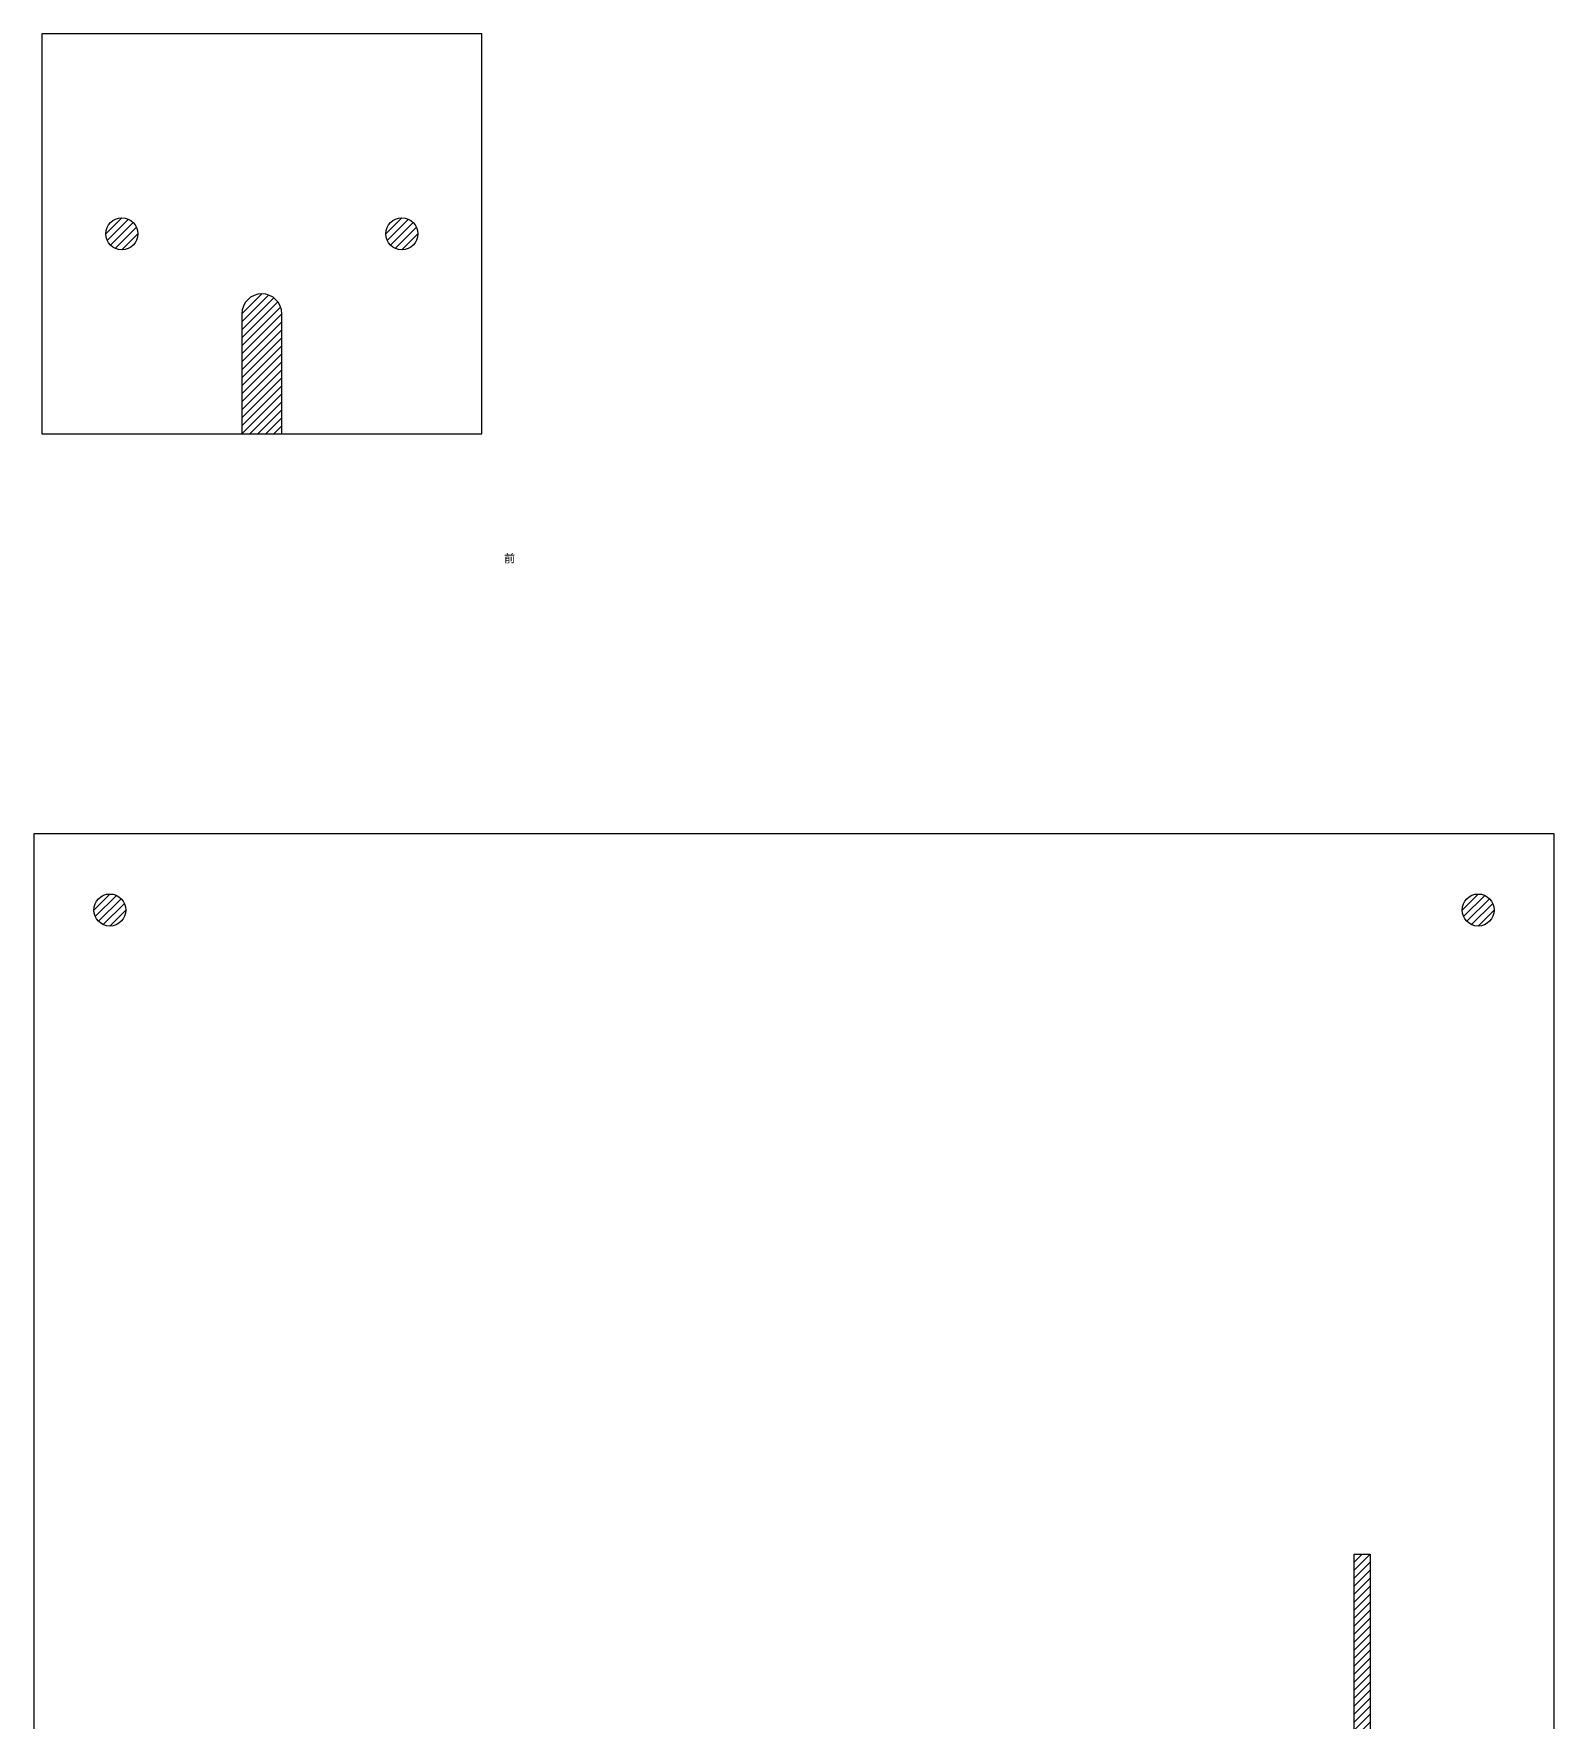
# Model space of a CAD drawing. Header units: millimetres. Extents: x -540 to 575, y -569 to 285.
# Drawn here: x 59 to 249, y -111 to 100 of the extents above; entities that cross this region are included whole.
import ezdxf

# ---------------------------------------------------------------- set-up
doc = ezdxf.new("R2010")
doc.units = ezdxf.units.MM
doc.layers.add('标注', color=2, linetype='Continuous', lineweight=13)
doc.layers.add('边框', color=7, linetype='Continuous', lineweight=25, true_color=0x000000)
doc.styles.add('textstyle3', font='arial.ttf')

# ---------------------------------------------------------------- blocks, each defined once
blk = doc.blocks.new('elc')
at = {"layer": '边框', "transparency": 33554687}
h = blk.add_hatch(dxfattribs=at)
h.set_pattern_fill('JIS_WOOD', color=256, style=0, pattern_type=0)
edge = h.paths.add_edge_path(flags=0)
edge.add_arc((-45, 25), 2, 0, 360)
h = blk.add_hatch(dxfattribs=at)
h.set_pattern_fill('JIS_WOOD', color=256, style=0, pattern_type=0)
edge = h.paths.add_edge_path(flags=0)
edge.add_arc((-10, 25), 2, 0, 360)
h = blk.add_hatch(dxfattribs=at)
h.set_pattern_fill('JIS_WOOD', color=256, style=0, pattern_type=0)
edge = h.paths.add_edge_path(flags=0)
edge.add_line((-30, 15), (-30, 0))
edge.add_line((-30, 0), (-25, 0))
edge.add_line((-25, 0), (-25, 15))
edge.add_arc((-27.5, 15), 2.5, 0, 180)
at = {"layer": '边框'}
for p, q in [((0, 50), (-55, 50)), ((-55, 50), (-55, 0)), ((0, 0), (0, 50)), ((-30, 15), (-30, 0)), ((-25, 0), (-25, 15)), ((-55, 0), (0, 0)), ((-30, 0), (-25, 0))]:
    blk.add_line(p, q, dxfattribs=at)
for centre in [(-45, 25), (-10, 25)]:
    blk.add_circle(centre, 2, dxfattribs=at)
blk.add_arc((-27.5, 15), 2.5, 0, 180, dxfattribs=at)
blk = doc.blocks.new('右挡板')
at = {"layer": '边框', "transparency": 33554687}
h = blk.add_hatch(dxfattribs=at)
h.set_pattern_fill('JIS_WOOD', color=256, style=0, pattern_type=0)
edge = h.paths.add_edge_path(flags=0)
edge.add_arc((-180.5, 312.5), 2, 0, 360)
h = blk.add_hatch(dxfattribs=at)
h.set_pattern_fill('JIS_WOOD', color=256, style=0, pattern_type=0)
edge = h.paths.add_edge_path(flags=0)
edge.add_arc((-9.5, 312.5), 2, 0, 360)
h = blk.add_hatch(dxfattribs=at)
h.set_pattern_fill('JIS_WOOD', color=256, style=0, pattern_type=0)
h.paths.add_polyline_path([(-25, 188), (-25, 232), (-23, 232), (-23, 188)], flags=0)
h = blk.add_hatch(dxfattribs=at)
h.set_pattern_fill('JIS_WOOD', color=256, style=0, pattern_type=0)
edge = h.paths.add_edge_path(flags=0)
edge.add_arc((-145, 145), 2, 0, 360)
h = blk.add_hatch(dxfattribs=at)
h.set_pattern_fill('JIS_WOOD', color=256, style=0, pattern_type=0)
edge = h.paths.add_edge_path(flags=0)
edge.add_arc((-119, 145), 2, 0, 360)
h = blk.add_hatch(dxfattribs=at)
h.set_pattern_fill('JIS_WOOD', color=256, style=0, pattern_type=0)
edge = h.paths.add_edge_path(flags=0)
edge.add_arc((-89, 143), 2, 0, 360)
h = blk.add_hatch(dxfattribs=at)
h.set_pattern_fill('JIS_WOOD', color=256, style=0, pattern_type=0)
edge = h.paths.add_edge_path(flags=0)
edge.add_arc((-51, 143), 2, 0, 360)
h = blk.add_hatch(dxfattribs=at)
h.set_pattern_fill('JIS_WOOD', color=256, style=0, pattern_type=0)
edge = h.paths.add_edge_path(flags=0)
edge.add_arc((-145, 90), 2, 0, 360)
h = blk.add_hatch(dxfattribs=at)
h.set_pattern_fill('JIS_WOOD', color=256, style=0, pattern_type=0)
edge = h.paths.add_edge_path(flags=0)
edge.add_arc((-119, 90), 2, 0, 360)
h = blk.add_hatch(dxfattribs=at)
h.set_pattern_fill('JIS_WOOD', color=256, style=0, pattern_type=0)
edge = h.paths.add_edge_path(flags=0)
edge.add_arc((-89, 90), 2, 0, 360)
h = blk.add_hatch(dxfattribs=at)
h.set_pattern_fill('JIS_WOOD', color=256, style=0, pattern_type=0)
edge = h.paths.add_edge_path(flags=0)
edge.add_arc((-51, 90), 2, 0, 360)
h = blk.add_hatch(dxfattribs=at)
h.set_pattern_fill('JIS_WOOD', color=256, style=0, pattern_type=0)
edge = h.paths.add_edge_path(flags=0)
edge.add_arc((-180.5, 9.5), 2, 0, 360)
h = blk.add_hatch(dxfattribs=at)
h.set_pattern_fill('JIS_WOOD', color=256, style=0, pattern_type=0)
edge = h.paths.add_edge_path(flags=0)
edge.add_arc((-9.5, 9.5), 2, 0, 360)
at = {"layer": '边框'}
for p, q in [((0, 322), (-190, 322)), ((-190, 322), (-190, 0)), ((0, 0), (0, 322)), ((-25, 232), (-23, 232)), ((-25, 188), (-25, 232)), ((-23, 232), (-23, 188)), ((-23, 188), (-25, 188)), ((-190, 0), (0, 0))]:
    blk.add_line(p, q, dxfattribs=at)
for centre in [(-180.5, 312.5), (-9.5, 312.5), (-145, 145), (-119, 145), (-89, 143), (-51, 143), (-145, 90), (-119, 90), (-89, 90), (-51, 90), (-180.5, 9.5), (-9.5, 9.5)]:
    blk.add_circle(centre, 2, dxfattribs=at)
blk = doc.blocks.new('右挡板-标注')
at = {"layer": '标注', "insert": (-131.2, 34.93), "char_height": 1, "attachment_point": 1, "style": 'textstyle3'}
blk.add_mtext('前', dxfattribs=at)

msp = doc.modelspace()

# ---------------------------------------------------------------- block references
at = {"layer": '标注'}
msp.add_blockref('右挡板-标注', (248.98, 0.01), dxfattribs=at)
at = {"layer": '边框'}
for name, p in [('elc', (115, 50)), ('右挡板', (249, -322))]:
    msp.add_blockref(name, p, dxfattribs=at)

doc.saveas('drawing.dxf')
